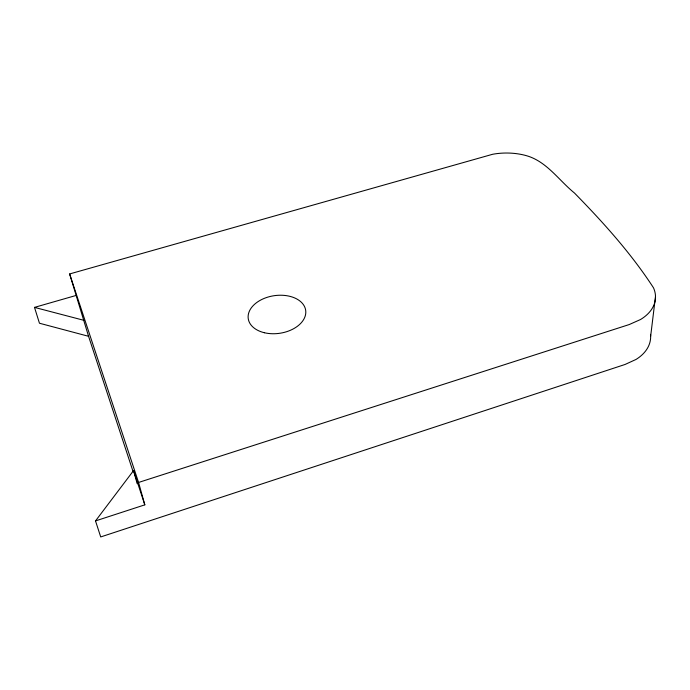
<?xml version="1.0" encoding="UTF-8"?>
<svg xmlns="http://www.w3.org/2000/svg" width="690" height="690" viewBox="0 0 690 690"><rect width="100%" height="100%" fill="white"/><g stroke="black" fill="none" stroke-linecap="round" stroke-linejoin="round"><path stroke-width="1.03" d="M650.644 336.289L655.5 296.433M95.513 520.916L133.532 470.615L144.822 504.847L95.513 520.916L100.714 536.941L625.028 364.475L635.973 359.473A50.267 33.051 4.7 0 0 650.515 334.357M144.822 504.847L138.569 482.457L629.237 324.55L640.484 319.539A51.716 32.844 4 0 0 653.508 287.825C631.039 253.23 603.241 222.413 574.442 193.002C558.874 180.366 546.713 161.46 526.522 155.707A45.523 26.315 -0.5 0 0 492.643 154.275L69.638 273.947L88.562 336.297L133.006 471.374M88.562 336.297L39.451 323.231L34.5 307.386L75.822 295.527M34.5 307.386L84.008 320.35M69.638 273.947L138.569 482.457M133.532 470.615L137.207 483.699M264.399 332.735A29.023 19.001 -8.3 0 0 305.73 310.716A29.023 19.001 -8.3 0 0 260.742 300.021A29.023 19.001 -8.3 0 0 264.399 332.735"/></g></svg>
